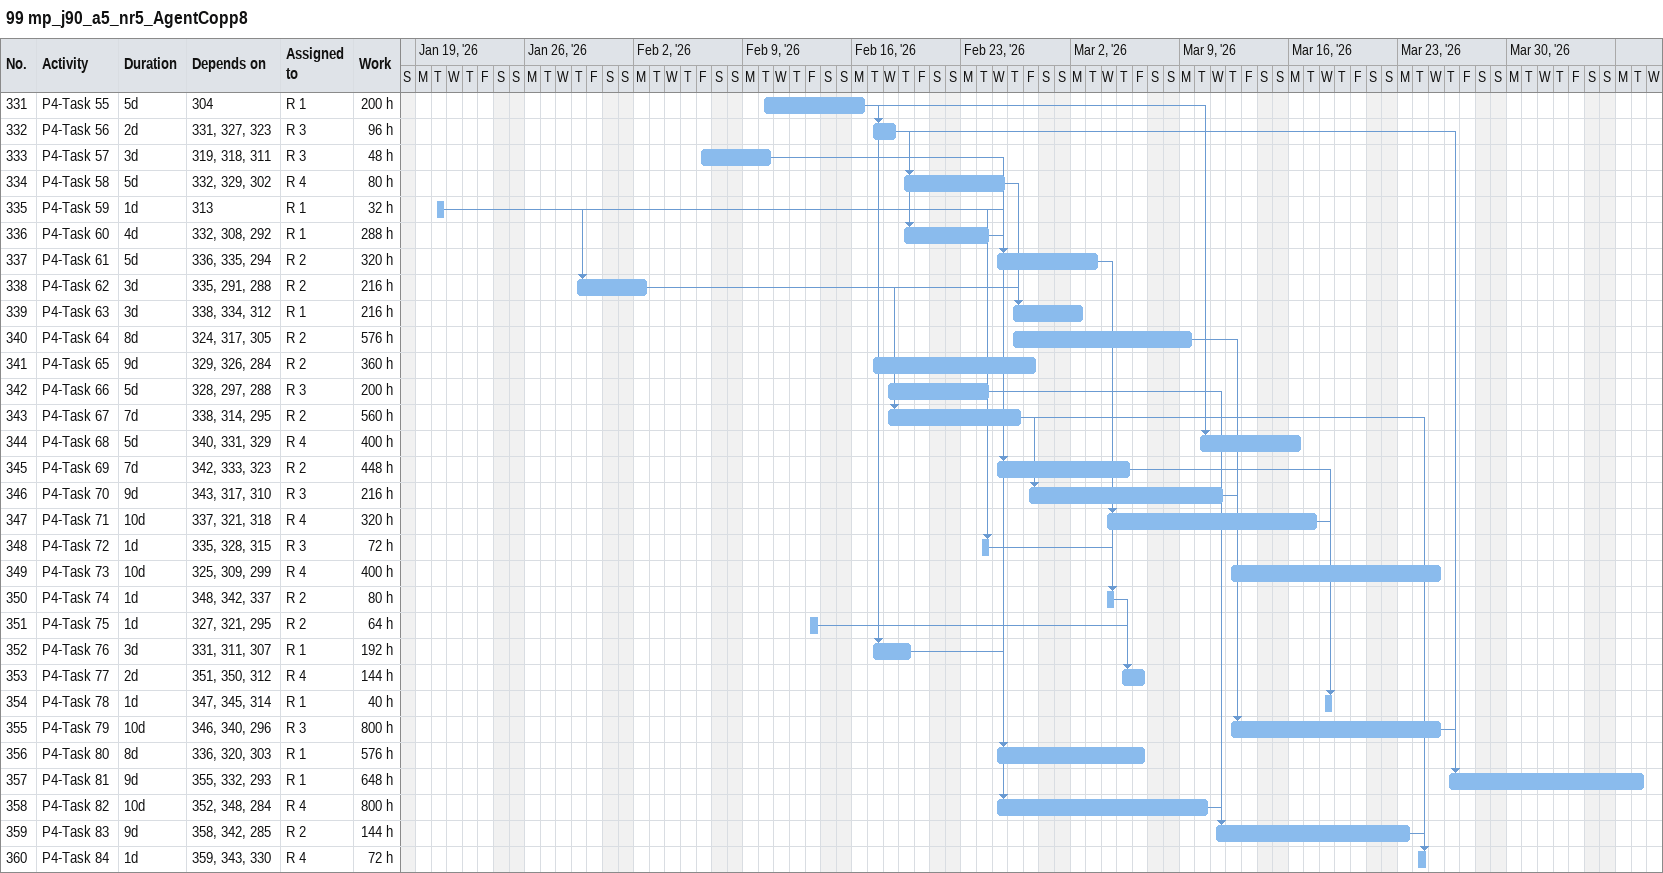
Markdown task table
99 mp_j90_a5_nr5_AgentCopp8

| ID | Task | Duration | Start | Finish | Predecessors | Resources | Work (h) |
|---|---|---|---|---|---|---|---|
| 331 | P4-Task 55 | 5d | 2026-02-10 | 2026-02-16 | 304 | R 1 | 200 |
| 332 | P4-Task 56 | 2d | 2026-02-17 | 2026-02-18 | 331, 327, 323 | R 3 | 96 |
| 333 | P4-Task 57 | 3d | 2026-02-06 | 2026-02-10 | 319, 318, 311 | R 3 | 48 |
| 334 | P4-Task 58 | 5d | 2026-02-19 | 2026-02-25 | 332, 329, 302 | R 4 | 80 |
| 335 | P4-Task 59 | 1d | 2026-01-20 | 2026-01-20 | 313 | R 1 | 32 |
| 336 | P4-Task 60 | 4d | 2026-02-19 | 2026-02-24 | 332, 308, 292 | R 1 | 288 |
| 337 | P4-Task 61 | 5d | 2026-02-25 | 2026-03-03 | 336, 335, 294 | R 2 | 320 |
| 338 | P4-Task 62 | 3d | 2026-01-29 | 2026-02-02 | 335, 291, 288 | R 2 | 216 |
| 339 | P4-Task 63 | 3d | 2026-02-26 | 2026-03-02 | 338, 334, 312 | R 1 | 216 |
| 340 | P4-Task 64 | 8d | 2026-02-26 | 2026-03-09 | 324, 317, 305 | R 2 | 576 |
| 341 | P4-Task 65 | 9d | 2026-02-17 | 2026-02-27 | 329, 326, 284 | R 2 | 360 |
| 342 | P4-Task 66 | 5d | 2026-02-18 | 2026-02-24 | 328, 297, 288 | R 3 | 200 |
| 343 | P4-Task 67 | 7d | 2026-02-18 | 2026-02-26 | 338, 314, 295 | R 2 | 560 |
| 344 | P4-Task 68 | 5d | 2026-03-10 | 2026-03-16 | 340, 331, 329 | R 4 | 400 |
| 345 | P4-Task 69 | 7d | 2026-02-25 | 2026-03-05 | 342, 333, 323 | R 2 | 448 |
| 346 | P4-Task 70 | 9d | 2026-02-27 | 2026-03-11 | 343, 317, 310 | R 3 | 216 |
| 347 | P4-Task 71 | 10d | 2026-03-04 | 2026-03-17 | 337, 321, 318 | R 4 | 320 |
| 348 | P4-Task 72 | 1d | 2026-02-24 | 2026-02-24 | 335, 328, 315 | R 3 | 72 |
| 349 | P4-Task 73 | 10d | 2026-03-12 | 2026-03-25 | 325, 309, 299 | R 4 | 400 |
| 350 | P4-Task 74 | 1d | 2026-03-04 | 2026-03-04 | 348, 342, 337 | R 2 | 80 |
| 351 | P4-Task 75 | 1d | 2026-02-13 | 2026-02-13 | 327, 321, 295 | R 2 | 64 |
| 352 | P4-Task 76 | 3d | 2026-02-17 | 2026-02-19 | 331, 311, 307 | R 1 | 192 |
| 353 | P4-Task 77 | 2d | 2026-03-05 | 2026-03-06 | 351, 350, 312 | R 4 | 144 |
| 354 | P4-Task 78 | 1d | 2026-03-18 | 2026-03-18 | 347, 345, 314 | R 1 | 40 |
| 355 | P4-Task 79 | 10d | 2026-03-12 | 2026-03-25 | 346, 340, 296 | R 3 | 800 |
| 356 | P4-Task 80 | 8d | 2026-02-25 | 2026-03-06 | 336, 320, 303 | R 1 | 576 |
| 357 | P4-Task 81 | 9d | 2026-03-26 | 2026-04-07 | 355, 332, 293 | R 1 | 648 |
| 358 | P4-Task 82 | 10d | 2026-02-25 | 2026-03-10 | 352, 348, 284 | R 4 | 800 |
| 359 | P4-Task 83 | 9d | 2026-03-11 | 2026-03-23 | 358, 342, 285 | R 2 | 144 |
| 360 | P4-Task 84 | 1d | 2026-03-24 | 2026-03-24 | 359, 343, 330 | R 4 | 72 |
